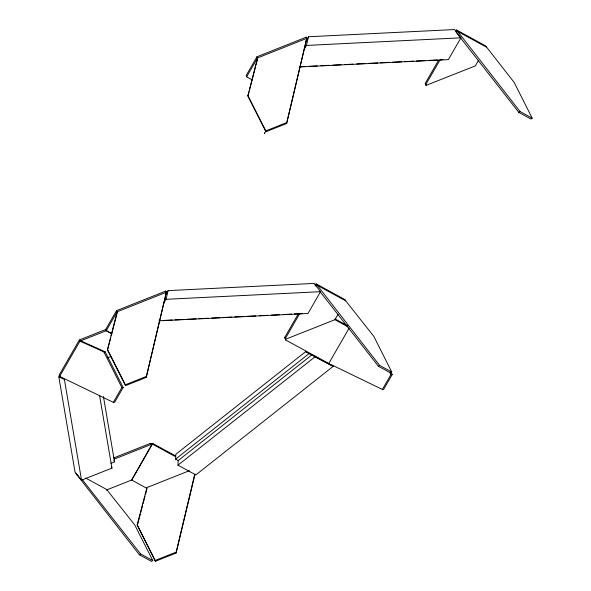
<?xml version="1.0" encoding="UTF-8"?>
<svg xmlns="http://www.w3.org/2000/svg" width="591" height="591" viewBox="0 0 591 591"><rect width="100%" height="100%" fill="white"/><g stroke="black" fill="none" stroke-linecap="round" stroke-linejoin="round"><path stroke-width="0.89" d="M178.194 460.552L175.586 459.133L175.822 454.302L305.658 351.638L333.198 366.331L195.85 474.92L177.972 465.176L178.194 460.552L311.871 354.859M163.36 303.981L166.041 299.305L168.095 290.624L314.139 283.421L320.529 291.688L308 313.481L159.031 320.832M304.21 49.326L306.448 45.433L308.502 36.753L454.545 29.55L460.928 37.817L448.399 59.61L300.354 66.916M116.523 310.667L117.107 311.819L107.466 349.983L125.536 385.62L146.213 377.39L166.381 292.227L165.798 291.067L116.523 310.667L105.663 329.556L106.247 330.716L111.884 333.775L106.306 330.665L105.723 329.512L79.371 339.965L59.063 375.248L59.647 376.401L113.339 402.353L114.639 402.294L123.164 387.489L105.154 351.808L81.255 341.059L79.955 341.125L59.647 376.401M146.213 377.39L166.381 292.227L117.107 311.819L106.247 330.716L79.955 341.125L79.371 339.965M189.415 470.68L146.937 487.575L137.149 524.86L155.359 561.295L176.029 553.073L194.698 474.255M176.029 553.073L195.06 474.211M256.922 56.795L257.506 57.948L247.873 96.111L265.935 131.741L286.613 123.519L306.781 38.349L306.197 37.196L256.922 56.795L246.063 75.685L246.654 76.845L252.283 79.903M286.613 123.519L306.781 38.349L257.506 57.948L246.654 76.845M107.466 349.983L110.731 337.55M111.197 335.769L117.254 312.669M248.102 95.225L249.033 91.671M249.498 89.891L251.367 82.784M251.832 81.011L255.556 66.79M256.021 65.017L257.417 59.684M137.762 523.936L140.326 514.17M140.791 512.397L142.653 505.298M143.125 503.517L144.987 496.418M145.452 494.645L146.849 489.318M264.938 133.078L264.569 133.344L265.034 132.628M264.598 133.359L264.532 133.027M113.605 457.981L150.203 443.457L151.503 443.398L152.086 444.55L131.837 479.944L106.336 490.065M175.697 455.964L152.581 443.368L151.281 443.435L151.865 444.587L131.586 479.981L147.085 488.432M305.769 41.51L308.502 36.753M165.613 294.665L166.522 293.07L165.798 291.067M165.82 294.591L168.095 290.624M113.339 402.353L121.864 387.556L103.853 351.874L79.955 341.125M478.481 60.4L475.319 65.911L425.985 85.392L425.261 83.383L438.507 60.334M425.985 85.392L425.838 84.543L440.007 59.898M390.983 372.145L392.202 374.583L383.67 389.38L382.37 389.447L328.759 363.487L285.712 340.032L284.855 337.262L298.566 313.407M285.712 340.032L285.438 338.414L299.6 313.769M334.912 319.783L338.082 314.272M328.759 363.487L349.096 328.212M382.37 389.447L390.902 374.642L389.683 372.212M175.586 459.133L309.263 353.44M177.972 465.176L315.313 356.587M139.417 554.809L140.569 553.893L152.759 560.534L151.606 561.45L139.417 554.809L75.847 473.413M455.417 30.917L456.57 30.008L485.595 45.862L514.244 82.526L532.173 118.163L531.021 119.072L518.839 112.416L456.562 32.8M456.001 32.077L457.153 31.16L486.179 47.021M518.839 112.416L519.999 111.507L532.173 118.163M345.772 300.893L345.188 299.733L316.17 283.879L315.018 284.788L315.594 285.948L316.754 285.039L345.772 300.893L373.837 336.397L391.774 372.035L390.614 372.943L378.439 366.294L320.123 291.74M378.439 366.294L379.599 365.378L391.774 372.035M265.935 131.741L265.795 130.892L286.465 122.669M99.584 395.534L111.943 468.109L81.536 480.173L75.035 472.002L58.827 376.807L60.533 376.127M107.754 357.762L111.16 356.417M125.536 385.62L125.395 384.771L146.066 376.548M114.189 459.133L150.786 444.609L152.086 444.55M110.842 463.285L114.536 461.822L103.418 396.487M155.359 561.295L155.211 560.445L175.882 552.223M306.448 45.433L460.928 37.817M299.873 66.768L305.377 66.495M309.041 66.31L317.293 65.904M320.965 65.727L329.217 65.32M332.881 65.136L341.133 64.729M344.797 64.552L353.049 64.146M356.72 63.961L364.972 63.555M368.636 63.37L377.804 62.919M380.56 62.786L389.728 62.336M392.476 62.195L401.644 61.745M404.392 61.612L413.56 61.154M416.315 61.021L425.483 60.57M429.147 60.385L437.399 59.979M440.147 59.846L442.903 59.713M166.041 299.305L320.529 291.688M163.138 320.455L172.313 320.004M175.062 319.871L184.229 319.421M186.978 319.28L196.146 318.83M198.901 318.697L208.069 318.239M211.733 318.061L219.985 317.655M222.733 317.515L231.901 317.064M234.657 316.931L243.824 316.481M246.573 316.34L255.74 315.889M259.405 315.712L267.657 315.298M271.328 315.121L279.58 314.715M283.244 314.53L291.496 314.124M294.244 313.991L302.496 313.585M103.853 351.874L105.154 351.808M121.864 387.556L123.164 387.489M151.865 444.587L153.165 444.521L175.49 456.688M390.902 374.642L392.202 374.583M58.827 376.807L64.389 379.481L81.536 480.173M328.537 364.063L333.198 366.331M335.097 318.97L347.493 325.722M348.077 326.882L334.905 319.701L285.586 339.264L284.988 338.03M305.658 351.638L327.761 363.679M85.658 478.053L106.639 489.488L134.763 524.948L152.759 560.534M76.431 474.566L78.049 475.452M82.127 479.441L140.569 553.893M519.999 111.507L456.57 30.008M379.599 365.378L316.17 283.879M306.928 39.198L306.197 37.196M247.725 95.262L265.795 130.892M107.326 349.141L125.395 384.771M152.581 443.368L153.165 444.521M137.149 524.86L155.211 560.445M150.203 443.457L150.786 444.609M425.261 83.383L425.838 84.543M284.855 337.262L285.438 338.414M113.9 460.241L114.536 461.822M111.33 466.595L111.943 468.109M257.506 57.948L257.654 58.797"/></g></svg>
